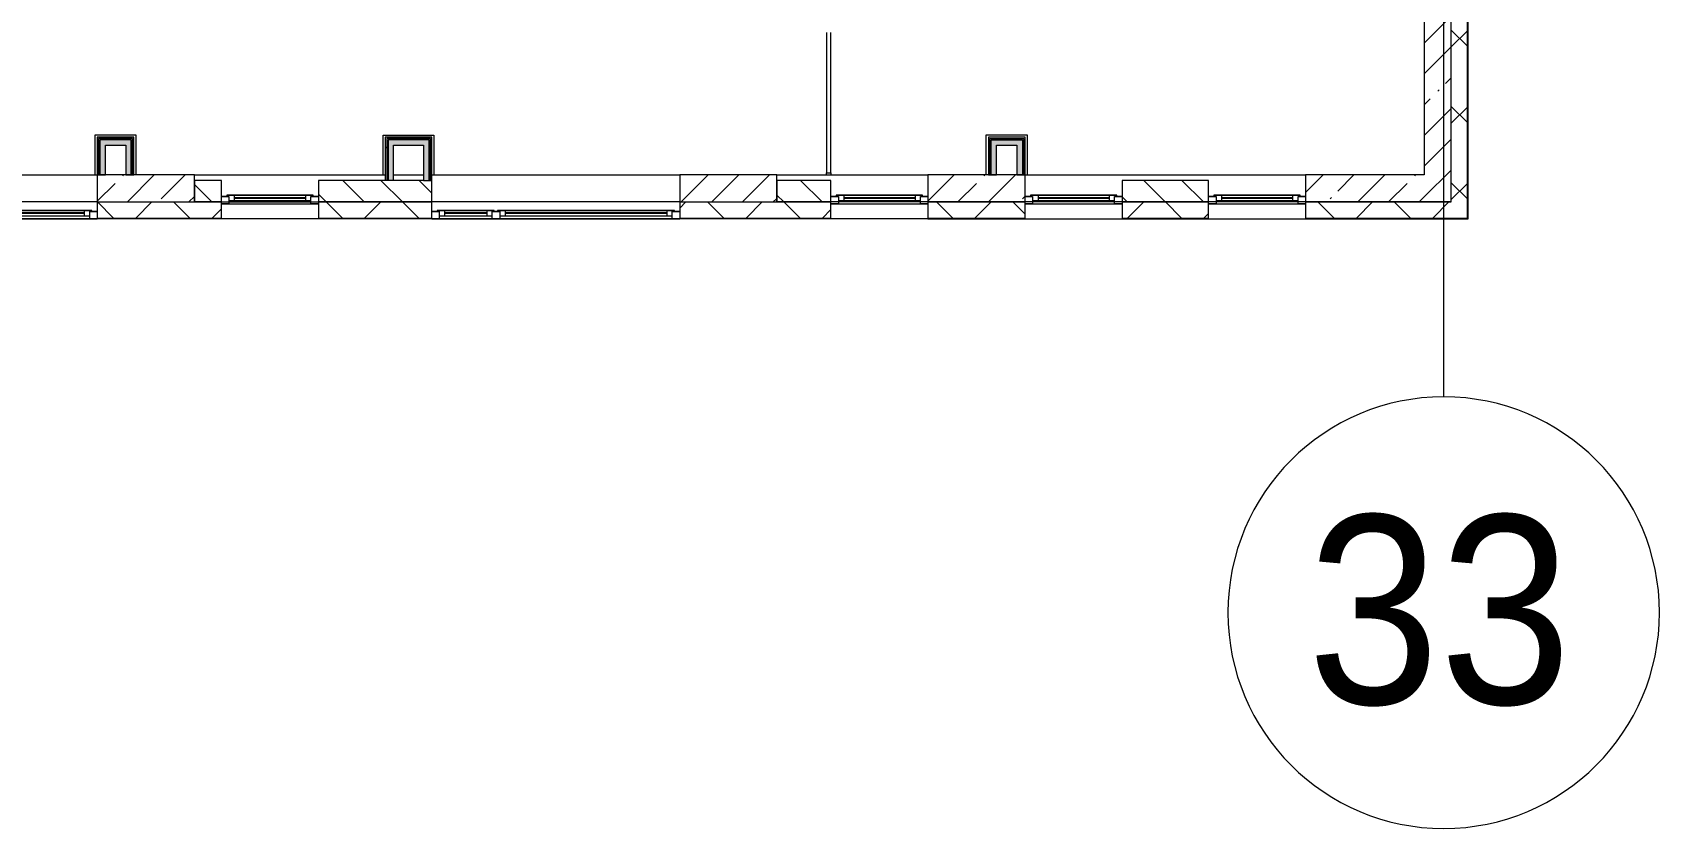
# Model space of a CAD drawing. Header units: millimetres. Extents: x -3129 to 197107, y -8553 to 29000.
# Drawn here: x 182027 to 197107, y -5906 to 1470 of the extents above; entities that cross this region are included whole.
import ezdxf

# ---------------------------------------------------------------- set-up
doc = ezdxf.new("R2010")
doc.units = ezdxf.units.MM
for name, color, linetype, lineweight, true_color in [('A-FLOR-3', 7, 'Continuous', 5, 0xaaaaaa), ('I-WALL-4', 7, 'Continuous', 5, 0xe7e7e7), ('I-WALL-5', 7, 'Continuous', 9, 0xe7e7e7)]:
    doc.layers.add(name, color=color, linetype=linetype, lineweight=lineweight, true_color=true_color)
for name, color, linetype, lineweight in [('A-GLAZ-1', 7, 'Continuous', 5), ('A-WALL', 7, 'Continuous', 9), ('A-WALL-6', 7, 'Continuous', 5), ('I-WALL-6', 7, 'Continuous', 5), ('S-COLS-2', 7, 'Continuous', 5), ('Оси', 7, 'Continuous', 9), ('Оси-1', 7, 'Continuous', 20)]:
    doc.layers.add(name, color=color, linetype=linetype, lineweight=lineweight)
doc.styles.add('Arial_1', font='arial.ttf', dxfattribs={"width": 0.9, "height": 1750})
pattern_1 = [(45, (70097.43, 0), (-353.5534, 353.5534), []), (135, (70097.43, 0), (-353.5534, -353.5534), [])]
pattern_2 = [(45, (70097.43, 0), (-285.1231, 285.1231), []), (45, (70382.56, 0), (-285.1231, 285.1231), [504.031, -100.806, 16.764, -84.042])]
pattern_3 = [(45, (70097.4, 0), (-530.33, 530.33), []), (135, (70097.4, 0), (-530.33, -530.33), [])]

# ---------------------------------------------------------------- blocks, each defined once
blk = doc.blocks.new('120_Окно_СКБ_1Ст - 120_Окно_СКБ_1Ст 900х2500_h_ с форточкой-22876038-2_1_1_птичка')
at = {"layer": 'A-GLAZ-1'}
for p, q in [((-450, -127), (-450, -57)), ((-450, -57), (-380, -57)), ((450, -57), (-450, -57)), ((-380, -127), (-450, -127)), ((-450, -127), (-400, -127)), ((-380, -127), (-400, -127)), ((-400, -127), (-400, -137)), ((-400, -137), (400, -137)), ((400, -137), (-400, -137)), ((-380, -57), (-380, -127)), ((380, -87), (-380, -87)), ((-380, -87), (-380, -127)), ((-330, -137), (-330, -87)), ((-330, -107), (330, -107)), ((330, -117), (-330, -117)), ((330, -137), (330, -87)), ((380, -127), (380, -57)), ((380, -57), (450, -57)), ((380, -127), (380, -87)), ((450, -127), (380, -127)), ((400, -127), (380, -127)), ((400, -127), (450, -127)), ((400, -137), (400, -127)), ((450, -57), (450, -127))]:
    blk.add_line(p, q, dxfattribs=at)
blk = doc.blocks.new('120_Окно_СКБ_2Ст_Фрамуга сверху - 120_Окно_СКБ_2Ст_2300х2500_h_ ДОО-22877051-2_1_1_птичка')
at = {"layer": 'A-GLAZ-1'}
for p, q in [((-1150, 13), (-1150, 83)), ((-1150, 83), (-1080, 83)), ((1150, 83), (-1150, 83)), ((-1080, 13), (-1150, 13)), ((-1150, 13), (-1100, 13)), ((-1080, 13), (-1100, 13)), ((-1100, 13), (-1100, 3)), ((-1100, 3), (540, 3)), ((540, 3), (-1100, 3)), ((-1080, 83), (-1080, 13)), ((-1080, 83), (1080, 83)), ((520, 53), (-1080, 53)), ((-1080, 53), (-1080, 13)), ((-1030, 3), (-1030, 53)), ((-1030, 33), (470, 33)), ((470, 23), (-1030, 23)), ((470, 3), (470, 53)), ((520, 13), (520, 83)), ((520, 83), (590, 83)), ((520, 13), (520, 53)), ((590, 13), (520, 13)), ((540, 13), (520, 13)), ((540, 13), (570, 13)), ((540, 13), (570, 13)), ((540, 3), (540, 13)), ((590, 13), (570, 13)), ((570, 13), (570, 3)), ((570, 3), (1100, 3)), ((1100, 3), (570, 3)), ((590, 83), (590, 13)), ((1080, 53), (590, 53)), ((590, 53), (590, 13)), ((640, 3), (640, 53)), ((640, 33), (1030, 33)), ((1030, 23), (640, 23)), ((1030, 3), (1030, 53)), ((1080, 13), (1080, 83)), ((1080, 83), (1150, 83)), ((1080, 13), (1080, 53)), ((1150, 13), (1080, 13)), ((1100, 13), (1080, 13)), ((1100, 13), (1150, 13)), ((1100, 3), (1100, 13)), ((1150, 83), (1150, 13))]:
    blk.add_line(p, q, dxfattribs=at)
blk = doc.blocks.new('120_Окно_СКБ_1Ст - 120_Окно_СКБ_1Ст 900х2500_h_ с форточкой-22876796-2_1_1_птичка')
at = {"layer": 'A-GLAZ-1'}
for p, q in [((-450, -127), (-450, -57)), ((-450, -57), (-380, -57)), ((450, -57), (-450, -57)), ((-380, -127), (-450, -127)), ((-450, -127), (-400, -127)), ((-380, -127), (-400, -127)), ((-400, -127), (-400, -137)), ((-400, -137), (400, -137)), ((400, -137), (-400, -137)), ((-380, -57), (-380, -127)), ((380, -87), (-380, -87)), ((-380, -87), (-380, -127)), ((-330, -137), (-330, -87)), ((-330, -107), (330, -107)), ((330, -117), (-330, -117)), ((330, -137), (330, -87)), ((380, -127), (380, -57)), ((380, -57), (450, -57)), ((380, -127), (380, -87)), ((450, -127), (380, -127)), ((400, -127), (380, -127)), ((400, -127), (450, -127)), ((400, -137), (400, -127)), ((450, -57), (450, -127))]:
    blk.add_line(p, q, dxfattribs=at)
blk = doc.blocks.new('Ось сетки - D8-29747960-2_1_1_птичка')
at = {"layer": 'Оси-1'}
for start, end in [(360, 180), (180, 360)]:
    blk.add_arc((0, 0), 4, start, end, dxfattribs=at)

msp = doc.modelspace()

# ---------------------------------------------------------------- hatches: boundary and pattern name
at = {"layer": 'A-WALL-6'}
h = msp.add_hatch(dxfattribs=at)
h.set_pattern_fill('FP_124', color=256, style=0, pattern_type=2)
h.set_pattern_definition(pattern_1)
h.paths.add_polyline_path([(195177.4, -250), (195327.4, -250), (195327.4, 7700), (195177.4, 7700), (195177.4, -100)])
h.paths.add_polyline_path([(195327.4, 10000), (195327.4, 11920), (195177.4, 11920), (195177.4, 10000)])
h.paths.add_polyline_path([(195327.4, 13120), (195327.4, 21400), (195177.4, 21400), (195177.4, 13120)])
h = msp.add_hatch(dxfattribs=at)
h.set_pattern_fill('FP_134', color=256, style=0, pattern_type=2)
h.set_pattern_definition([(135, (70097.43, 0), (-176.7767, -176.7767), [])])
h.paths.add_polyline_path([(192127.4, -100), (192927.4, -100), (192927.4, 100), (192127.4, 100)])
h.paths.add_polyline_path([(180256.6, -100), (180327.4, -100), (180327.4, 100), (179027.4, 100), (179027.4, -100), (179792.9, -100)])
h.paths.add_polyline_path([(189068.1, -100), (189427.4, -100), (189427.4, 100), (188927.4, 100), (188927.4, -100)])
h.paths.add_polyline_path([(183777.4, -100), (183777.4, 100), (183527.4, 100), (183527.4, -100)])
h.paths.add_polyline_path([(184677.4, -100), (185727.4, -100), (185727.4, 100), (184677.4, 100)])
h.paths.add_polyline_path([(164877.4, -100), (164877.4, 100), (164627.4, 100), (164627.4, -100)])
h.paths.add_polyline_path([(165880.1, -100), (169127.4, -100), (169126.4, 100), (165777.4, 100), (165777.4, -100)])
h.paths.add_polyline_path([(172727.4, -100), (172977.4, -100), (172977.4, 100), (172727.4, 100)])
h.paths.add_polyline_path([(174691.5, -100), (174927.4, -100), (174927.4, 100), (173877.4, 100), (173877.4, -100)])
h.paths.add_polyline_path([(170927.4, -100), (171827.4, -100), (171827.4, 100), (170927.4, 100)])
h.paths.add_polyline_path([(162633.7, -100), (162827.4, -100), (162827.4, 100), (162027.4, 100), (162027.4, -100), (162193.2, -100)])
h = msp.add_hatch(dxfattribs=at)
h.set_pattern_fill('FP_124', color=256, style=0, pattern_type=2)
h.set_pattern_definition(pattern_1)
h.paths.add_polyline_path([(192314.4, -250), (192927.4, -250), (192927.4, -100), (192127.4, -100), (192127.4, -250)])
h.paths.add_polyline_path([(190459.3, -250), (191227.4, -250), (191227.4, -100), (190327.4, -100), (190327.4, -250)])
h.paths.add_polyline_path([(195096.9, -250), (195177.4, -250), (195177.4, -100), (193827.4, -100), (193827.4, -250), (194169.4, -250)])
h.paths.add_polyline_path([(182627.4, -250), (183777.4, -250), (183777.4, -100), (182627.4, -100)])
h.paths.add_polyline_path([(177474.1, -250), (178127.4, -250), (178127.4, -100), (177227.4, -100), (177227.4, -250)])
h.paths.add_polyline_path([(179027.4, -250), (180327.4, -250), (180327.4, -100), (179027.4, -100)])
h.paths.add_polyline_path([(184677.4, -250), (185727.4, -250), (185727.4, -100), (184677.4, -100)])
h.paths.add_polyline_path([(189427.4, -250), (189427.4, -100), (188027.4, -100), (188027.4, -250), (189068.1, -250)])
h.paths.add_polyline_path([(171908.9, -250), (172977.4, -250), (172977.4, -100), (170927.4, -100), (170927.4, -250), (171827.4, -250)])
h.paths.add_polyline_path([(173877.4, -250), (174927.4, -250), (174927.4, -100), (173877.4, -100)])
h.paths.add_polyline_path([(169127.4, -250), (170027.4, -250), (170027.4, -100), (165777.4, -100), (165777.4, -250), (169126.4, -250)])
h.paths.add_polyline_path([(163727.4, -250), (164877.4, -250), (164877.4, -100), (163727.4, -100)])
h.paths.add_polyline_path([(159307.4, -250), (161127.4, -250), (161127.4, -100), (159307.4, -100)])
h.paths.add_polyline_path([(162170, -250), (162827.4, -250), (162827.4, -100), (162027.4, -100), (162027.4, -250)])
at = {"layer": 'I-WALL-4'}
for points in [[(182652.4, 150), (182702.4, 150), (182702.4, 475), (182652.4, 475), (182652.4, 230.5)], [(182892.4, 425), (182942.4, 425), (182942.4, 475), (182702.4, 475), (182702.4, 425)], [(185322.4, 100), (185372.4, 100), (185372.4, 475), (185322.4, 475), (185322.4, 230.5)], [(185652.4, 425), (185702.4, 425), (185702.4, 475), (185372.4, 475), (185372.4, 425)], [(182942.4, 150), (182942.4, 425), (182892.4, 425), (182892.4, 150)], [(185702.4, 100), (185702.4, 425), (185652.4, 425), (185652.4, 100)]]:
    msp.add_hatch(color=256, dxfattribs=at).paths.add_polyline_path(points)
at = {"layer": 'I-WALL-5'}
for points in [[(191152.4, 425), (191152.4, 475), (190912.4, 475), (190912.4, 425), (190962.4, 425)], [(191152.4, 150), (191202.4, 150), (191202.4, 475), (191152.4, 475), (191152.4, 230.5)], [(190962.4, 150), (190962.4, 425), (190912.4, 425), (190912.4, 150), (190923.1, 150)]]:
    msp.add_hatch(color=256, dxfattribs=at).paths.add_polyline_path(points)
at = {"layer": 'I-WALL-6'}
h = msp.add_hatch(dxfattribs=at)
h.set_pattern_fill('FP_132', color=256, style=0, pattern_type=2)
h.set_pattern_definition(pattern_2)
h.paths.add_polyline_path([(194927.4, -100), (195177.4, -100), (195177.4, 7700), (194927.4, 7700), (194927.4, 150)])
h = msp.add_hatch(dxfattribs=at)
h.set_pattern_fill('FP_228', color=256, style=0, pattern_type=2)
h.set_pattern_definition(pattern_3)
h.paths.add_polyline_path([(182954.9, 150), (182954.9, 475), (182942.4, 475), (182942.4, 150)])
h = msp.add_hatch(dxfattribs=at)
h.set_pattern_fill('FP_228', color=256, style=0, pattern_type=2)
h.set_pattern_definition(pattern_3)
h.paths.add_polyline_path([(182954.9, 150), (182967.4, 150), (182967.4, 487.5), (182954.9, 487.5), (182954.9, 230.5)])
h = msp.add_hatch(dxfattribs=at)
h.set_pattern_fill('FP_228', color=256, style=0, pattern_type=2)
h.set_pattern_definition(pattern_3)
h.paths.add_polyline_path([(185297.4, 100), (185309.9, 100), (185309.9, 500), (185297.4, 500), (185297.4, 230.5)])
h = msp.add_hatch(dxfattribs=at)
h.set_pattern_fill('FP_228', color=256, style=0, pattern_type=2)
h.set_pattern_definition(pattern_3)
h.paths.add_polyline_path([(185309.9, 100), (185322.4, 100), (185322.4, 487.5), (185309.9, 487.5), (185309.9, 230.5)])
h = msp.add_hatch(dxfattribs=at)
h.set_pattern_fill('FP_228', color=256, style=0, pattern_type=2)
h.set_pattern_definition(pattern_3)
h.paths.add_polyline_path([(191202.4, 150), (191214.9, 150), (191214.9, 487.5), (191202.4, 487.5), (191202.4, 230.5)])
h = msp.add_hatch(dxfattribs=at)
h.set_pattern_fill('FP_228', color=256, style=0, pattern_type=2)
h.set_pattern_definition(pattern_3)
h.paths.add_polyline_path([(191214.9, 150), (191227.4, 150), (191227.4, 500), (191214.9, 500), (191214.9, 230.5)])
h = msp.add_hatch(dxfattribs=at)
h.set_pattern_fill('FP_132', color=256, style=0, pattern_type=2)
h.set_pattern_definition(pattern_2)
h.paths.add_polyline_path([(194927.4, -100), (194927.4, 150), (193827.4, 150), (193827.4, -100), (194169.4, -100)])
at = {"layer": 'S-COLS-2'}
h = msp.add_hatch(dxfattribs=at)
h.set_pattern_fill('FP_132', color=256, style=0, pattern_type=2)
h.set_pattern_definition(pattern_2)
h.paths.add_polyline_path([(183527.4, -100), (183527.4, 150), (182627.4, 150), (182627.4, -100), (183039.2, -100)])
h = msp.add_hatch(dxfattribs=at)
h.set_pattern_fill('FP_132', color=256, style=0, pattern_type=2)
h.set_pattern_definition(pattern_2)
h.paths.add_polyline_path([(188927.4, -100), (188927.4, 150), (188027.4, 150), (188027.4, -100), (188604.3, -100)])
h = msp.add_hatch(dxfattribs=at)
h.set_pattern_fill('FP_132', color=256, style=0, pattern_type=2)
h.set_pattern_definition(pattern_2)
h.paths.add_polyline_path([(190327.4, -100), (191227.4, -100), (191227.4, 150), (190327.4, 150)])

# ---------------------------------------------------------------- linework, layer by layer
at = {"layer": 'A-FLOR-3'}
for p, q in [((182606.4, 150), (182606.4, 521)), ((182606.4, 521), (182986.4, 521)), ((182986.4, 521), (182986.4, 150)), ((185277.4, 150), (185277.4, 520)), ((185277.4, 520), (185748.4, 520)), ((185748.4, 520), (185748.4, 150)), ((190866.4, 150), (190866.4, 521)), ((190866.4, 521), (191246.4, 521)), ((191246.4, 521), (191246.4, 150)), ((189387.4, 150), (189387.4, 170)), ((189426.4, 170), (189426.4, 150))]:
    msp.add_line(p, q, dxfattribs=at)
at = {"layer": 'A-WALL'}
for p, q in [((195327.4, -250), (195327.4, 7700)), ((195330.4, -253), (195330.4, 7700)), ((182639.9, 487.5), (182639.9, 150)), ((182954.9, 487.5), (182639.9, 487.5)), ((182652.4, 475), (182652.4, 150)), ((182942.4, 475), (182652.4, 475)), ((182942.4, 150), (182942.4, 475)), ((182954.9, 150), (182954.9, 487.5)), ((185309.9, 487.5), (185309.9, 100)), ((185714.9, 487.5), (185309.9, 487.5)), ((185322.4, 475), (185322.4, 100)), ((185702.4, 475), (185322.4, 475)), ((185702.4, 100), (185702.4, 475)), ((185714.9, 100), (185714.9, 487.5)), ((190899.9, 487.5), (191214.9, 487.5)), ((190899.9, 150), (190899.9, 487.5)), ((190912.4, 475), (191202.4, 475)), ((190912.4, 150), (190912.4, 475)), ((191202.4, 475), (191202.4, 150)), ((191214.9, 487.5), (191214.9, 150)), ((183527.4, -100), (183777.4, -100)), ((183777.4, -100), (183527.4, -100)), ((184677.4, -100), (185727.4, -100)), ((185727.4, -100), (184677.4, -100)), ((188927.4, -100), (189427.4, -100)), ((189427.4, -100), (188927.4, -100)), ((192127.4, -100), (192927.4, -100)), ((192927.4, -100), (192127.4, -100)), ((182627.4, -250), (183777.4, -250)), ((182627.4, -253), (183777.4, -253)), ((184677.4, -250), (185727.4, -250)), ((184677.4, -253), (185727.4, -253)), ((188027.4, -250), (189427.4, -250)), ((188027.4, -253), (189427.4, -253)), ((190327.4, -250), (191227.4, -250)), ((190327.4, -253), (191227.4, -253)), ((192127.4, -250), (192927.4, -250)), ((192127.4, -253), (192927.4, -253)), ((193827.4, -250), (195327.4, -250)), ((193827.4, -253), (195330.4, -253))]:
    msp.add_line(p, q, dxfattribs=at)
at = {"layer": 'A-WALL-6'}
for p, q in [((195335.4, -258), (195335.4, 21558)), ((183777.4, 100), (183527.4, 100)), ((183527.4, 100), (183527.4, -100)), ((183777.4, -258), (183777.4, 100)), ((185652.4, 100), (184677.4, 100)), ((184677.4, 100), (184677.4, -258)), ((185727.4, -258), (185727.4, 100)), ((189427.4, 100), (188927.4, 100)), ((188927.4, 100), (188927.4, -100)), ((189427.4, -258), (189427.4, 100)), ((192927.4, 100), (192127.4, 100)), ((192127.4, 100), (192127.4, -258)), ((192927.4, -258), (192927.4, 100)), ((182627.4, -100), (182627.4, -258)), ((182627.4, -100), (183527.4, -100)), ((183777.4, -100), (184677.4, -100)), ((188027.4, -100), (188027.4, -258)), ((188027.4, -100), (188927.4, -100)), ((191227.4, -100), (190327.4, -100)), ((190327.4, -100), (190327.4, -258)), ((191227.4, -258), (191227.4, -100)), ((195177.4, -100), (193827.4, -100)), ((193827.4, -100), (193827.4, -258)), ((190327.4, -258), (177227.4, -258)), ((190327.4, -258), (195335.4, -258))]:
    msp.add_line(p, q, dxfattribs=at)
at = {"layer": 'I-WALL-6'}
for p, q in [((194927.4, 10000), (194927.4, 150)), ((195177.4, -100), (195177.4, 10000)), ((189387.4, 1470), (189387.4, 170)), ((189427.4, 170), (189427.4, 1470)), ((182627.4, 500), (182627.4, 150)), ((182967.4, 500), (182627.4, 500)), ((182967.4, 150), (182967.4, 500)), ((185297.4, 500), (185297.4, 100)), ((185727.4, 500), (185297.4, 500)), ((185727.4, 100), (185727.4, 500)), ((191227.4, 500), (190887.4, 500)), ((190887.4, 500), (190887.4, 150)), ((191227.4, 150), (191227.4, 500)), ((182702.4, 150), (182702.4, 425)), ((182702.4, 425), (182892.4, 425)), ((182892.4, 425), (182892.4, 150)), ((185372.4, 100), (185372.4, 425)), ((185372.4, 425), (185652.4, 425)), ((185652.4, 425), (185652.4, 100)), ((190962.4, 425), (191152.4, 425)), ((190962.4, 150), (190962.4, 425)), ((191152.4, 425), (191152.4, 150)), ((189387.4, 170), (189427.4, 170)), ((179847.4, 150), (182627.4, 150)), ((182627.4, 150), (182702.4, 150)), ((182892.4, 150), (182967.4, 150)), ((183527.4, 150), (185297.4, 150)), ((185372.4, 150), (185652.4, 150)), ((185652.4, 100), (185727.4, 100)), ((185727.4, 150), (188027.4, 150)), ((188927.4, 150), (190327.4, 150)), ((190887.4, 150), (190962.4, 150)), ((191152.4, 150), (191227.4, 150)), ((191227.4, 150), (193827.4, 150)), ((194927.4, 150), (193827.4, 150)), ((193827.4, 150), (193827.4, -100)), ((182627.4, -100), (180327.4, -100)), ((188027.4, -100), (185727.4, -100)), ((190327.4, -100), (189427.4, -100)), ((192127.4, -100), (191227.4, -100)), ((193827.4, -100), (192927.4, -100)), ((193827.4, -100), (195177.4, -100))]:
    msp.add_line(p, q, dxfattribs=at)
at = {"layer": 'S-COLS-2'}
for p, q in [((183527.4, 150), (182627.4, 150)), ((182627.4, 150), (182627.4, -100)), ((183527.4, 100), (183527.4, 150)), ((183527.4, -100), (183527.4, 100)), ((188927.4, 150), (188027.4, 150)), ((188027.4, 150), (188027.4, -100)), ((188927.4, 100), (188927.4, 150)), ((188927.4, -100), (188927.4, 100)), ((191227.4, 150), (190327.4, 150)), ((190327.4, 150), (190327.4, -100)), ((191227.4, -100), (191227.4, 150)), ((182627.4, -100), (183527.4, -100)), ((188027.4, -100), (188927.4, -100)), ((190327.4, -100), (191227.4, -100))]:
    msp.add_line(p, q, dxfattribs=at)
at = {"layer": 'Оси'}
msp.add_line((195107.4, -1906.3), (195107.4, 9979), dxfattribs=at)

# ---------------------------------------------------------------- block references
at = {"layer": 'A-GLAZ-1', "rotation": 180}
for name, p in [('120_Окно_СКБ_1Ст - 120_Окно_СКБ_1Ст 900х2500_h_ с форточкой-22876796-2_1_1_птичка', (184227.4, -175)), ('120_Окно_СКБ_1Ст - 120_Окно_СКБ_1Ст 900х2500_h_ с форточкой-22876038-2_1_1_птичка', (189877.4, -175)), ('120_Окно_СКБ_1Ст - 120_Окно_СКБ_1Ст 900х2500_h_ с форточкой-22876038-2_1_1_птичка', (191677.4, -175)), ('120_Окно_СКБ_1Ст - 120_Окно_СКБ_1Ст 900х2500_h_ с форточкой-22876038-2_1_1_птичка', (193377.4, -175)), ('120_Окно_СКБ_2Ст_Фрамуга сверху - 120_Окно_СКБ_2Ст_2300х2500_h_ ДОО-22877051-2_1_1_птичка', (181477.4, -175)), ('120_Окно_СКБ_2Ст_Фрамуга сверху - 120_Окно_СКБ_2Ст_2300х2500_h_ ДОО-22877051-2_1_1_птичка', (186877.4, -175))]:
    msp.add_blockref(name, p, dxfattribs=at)
at = {"layer": 'Оси-1', "xscale": 499.9999999999995, "yscale": 499.9999999999995, "zscale": 499.9999999999995}
msp.add_blockref('Ось сетки - D8-29747960-2_1_1_птичка', (195107.4, -3906.3), dxfattribs=at)

# ---------------------------------------------------------------- texts
at = {"layer": 'Оси', "insert": (193844.4, -3003), "char_height": 1750, "width": 3030.379, "attachment_point": 1, "style": 'Arial_1'}
msp.add_mtext('33', dxfattribs=at)

doc.saveas('drawing.dxf')
